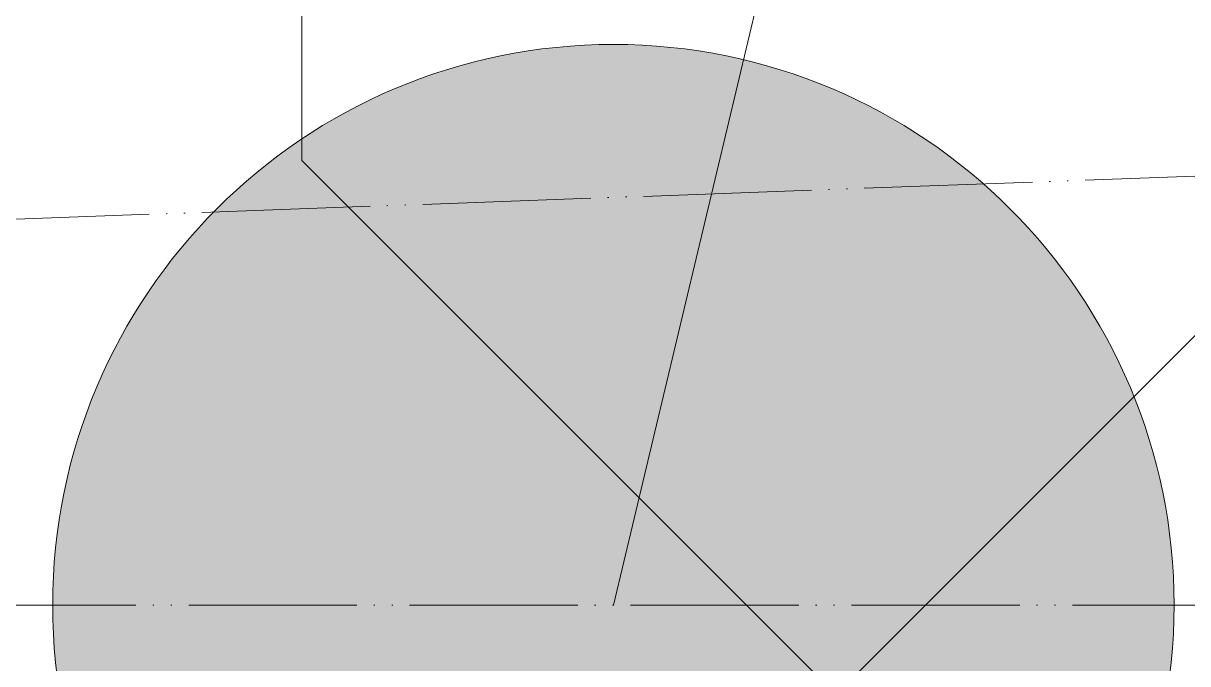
# Model space of a CAD drawing. Header units: millimetres. Extents: x -13069 to 207500, y -71366 to 56785.
# Drawn here: x 1007.4 to 1111.2, y 17656.1 to 17713.2 of the extents above; entities that cross this region are included whole.
import ezdxf

# ---------------------------------------------------------------- set-up
doc = ezdxf.new("R2010")
doc.units = ezdxf.units.MM
doc.linetypes.add('ADSK_Штрихпунктирная 2 точки_ш15 п1_5 п1_5 п1_5', pattern=[19.5, 15, -1.5, 0, -1.5, 0, -1.5])
doc.layers.add('Линии', color=7, linetype='Continuous', lineweight=9, true_color=0x00a600)
doc.layers.add('Отметки', color=7, linetype='Continuous', lineweight=9)
doc.layers.add('Потолки штриховка', color=7, linetype='Continuous', lineweight=9)

msp = doc.modelspace()

# ---------------------------------------------------------------- hatches: boundary and pattern name
at = {"layer": 'Отметки'}
h = msp.add_hatch(color=256, dxfattribs=at)
edge = h.paths.add_edge_path()
edge.add_arc((1060.032, 17661.342), 50, 0, 360)
at = {"layer": 'Потолки штриховка', "lineweight": 18}
h = msp.add_hatch(dxfattribs=at)
h.set_pattern_fill('FP_86', color=256, style=0, pattern_type=2)
h.set_pattern_definition([(45, (0, 0), (0, 635), [67.352, -381.661]), (0, (47.62, 47.62), (317.5, 317.5), [158.75, -476.25]), (315, (206.38, 47.62), (635, 0), [67.352, -381.661]), (225, (254, 0), (0, -635), [67.352, -381.661]), (0, (47.62, -47.62), (317.5, 317.5), [158.75, -476.25]), (315, (0, 0), (635, 0), [67.352, -381.661]), (90, (396.88, -79.38), (-317.5, 317.5), [158.75, -476.25]), (45, (396.88, 79.38), (0, 635), [67.352, -381.661]), (45, (444.5, -127), (0, 635), [67.352, -381.661]), (90, (492.12, -79.38), (-317.5, 317.5), [158.75, -476.25]), (315, (396.88, -79.38), (635, 0), [67.352, -381.661]), (315, (444.5, 127), (635, 0), [67.352, -381.661])])
h.paths.add_polyline_path([(2010.994, 17611.342), (2682.479, 17611.342), (2680.8, 17811.342), (169.763, 17811.342), (169.992, 17611.342), (1843.816, 17611.342)])
h.paths.add_polyline_path([(155.309, 17611.342), (159.992, 17611.342), (159.763, 17811.342), (152.669, 17811.342), (153.309, 17611.342)])
h.paths.add_polyline_path([(2695.098, 17611.342), (2715.48, 17611.342), (2713.801, 17811.342), (2690.8, 17811.342), (2692.479, 17611.342)])

# ---------------------------------------------------------------- linework, layer by layer
at = {"layer": 'Линии', "color": 7, "linetype": 'ADSK_Штрихпунктирная 2 точки_ш15 п1_5 п1_5 п1_5'}
for p in [(2810.16, 17761.342), (2810.16, 17661.342)]:
    msp.add_line(p, (60.16, 17661.342), dxfattribs=at)
at = {"layer": 'Отметки', "lineweight": 20}
msp.add_line((1060.032, 17661.342), (1160.431, 18082.898), dxfattribs=at)
at = {"layer": 'Отметки'}
msp.add_circle((1060.032, 17661.342), 50, dxfattribs=at)

doc.saveas('drawing.dxf')
